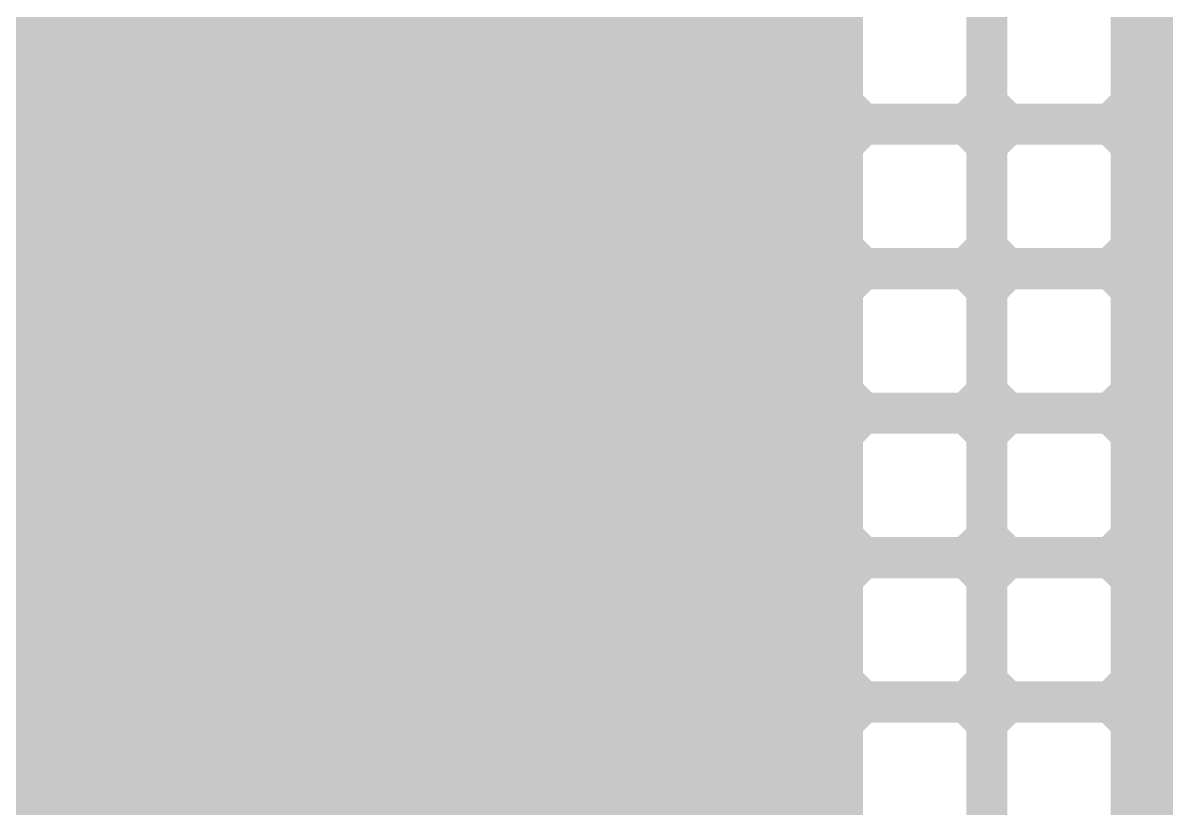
# Model space of a CAD drawing. Extents: x 1 to 104, y 1 to 74.
# Drawn here: x 83.37 to 103.6, y 19.71 to 33.53 of the extents above; entities that cross this region are included whole.
import ezdxf

# ---------------------------------------------------------------- set-up
doc = ezdxf.new("R2010")
doc.units = 0
doc.layers.add('16', color=174, linetype='CONTINUOUS')

msp = doc.modelspace()

# ---------------------------------------------------------------- linework, layer by layer
at = {"layer": '16', "const_width": 0.4064}
for points in [[(103.4008, 67.4526), (103.4008, 1.2192)], [(97.9488, 33.8634), (97.9488, 32.1766)], [(100.1712, 32.1766), (100.1712, 33.8634)], [(100.4888, 33.8634), (100.4888, 32.1766)], [(102.7112, 32.1766), (102.7112, 33.8634)], [(67.1512, 33.7312), (97.9488, 33.7312)], [(100.1712, 33.7312), (100.4888, 33.7312)], [(102.7112, 33.7312), (103.4008, 33.7312)], [(67.1512, 33.3248), (97.9488, 33.3248)], [(100.1712, 33.3248), (100.4888, 33.3248)], [(102.7112, 33.3248), (103.4008, 33.3248)], [(67.1512, 32.9184), (97.9488, 32.9184)], [(100.1712, 32.9184), (100.4888, 32.9184)], [(102.7112, 32.9184), (103.4008, 32.9184)], [(67.1512, 32.512), (97.9488, 32.512)], [(100.1712, 32.512), (100.4888, 32.512)], [(102.7112, 32.512), (103.4008, 32.512)], [(97.9488, 32.1766), (98.2166, 31.9088)], [(99.9034, 31.9088), (100.1712, 32.1766)], [(100.4888, 32.1766), (100.7566, 31.9088)], [(102.4434, 31.9088), (102.7112, 32.1766)], [(67.0802, 32.1056), (98.0198, 32.1056)], [(100.1002, 32.1056), (100.5598, 32.1056)], [(102.6402, 32.1056), (103.4008, 32.1056)], [(98.2166, 31.9088), (99.9034, 31.9088)], [(100.7566, 31.9088), (102.4434, 31.9088)], [(1.2192, 31.6992), (103.4008, 31.6992)], [(98.2166, 31.5912), (97.9488, 31.3234)], [(99.9034, 31.5912), (98.2166, 31.5912)], [(100.1712, 31.3234), (99.9034, 31.5912)], [(100.7566, 31.5912), (100.4888, 31.3234)], [(102.4434, 31.5912), (100.7566, 31.5912)], [(102.7112, 31.3234), (102.4434, 31.5912)], [(67.1512, 31.2928), (97.9488, 31.2928)], [(97.9488, 31.3234), (97.9488, 29.6366)], [(100.1712, 29.6366), (100.1712, 31.3234)], [(100.1712, 31.2928), (100.4888, 31.2928)], [(100.4888, 31.3234), (100.4888, 29.6366)], [(102.7112, 29.6366), (102.7112, 31.3234)], [(102.7112, 31.2928), (103.4008, 31.2928)], [(67.1512, 30.8864), (97.9488, 30.8864)], [(100.1712, 30.8864), (100.4888, 30.8864)], [(102.7112, 30.8864), (103.4008, 30.8864)], [(67.1512, 30.48), (97.9488, 30.48)], [(100.1712, 30.48), (100.4888, 30.48)], [(102.7112, 30.48), (103.4008, 30.48)], [(67.1512, 30.0736), (97.9488, 30.0736)], [(100.1712, 30.0736), (100.4888, 30.0736)], [(102.7112, 30.0736), (103.4008, 30.0736)], [(67.1512, 29.6672), (97.9488, 29.6672)], [(97.9488, 29.6366), (98.2166, 29.3688)], [(99.9034, 29.3688), (100.1712, 29.6366)], [(100.1712, 29.6672), (100.4888, 29.6672)], [(100.4888, 29.6366), (100.7566, 29.3688)], [(102.4434, 29.3688), (102.7112, 29.6366)], [(102.7112, 29.6672), (103.4008, 29.6672)], [(98.2166, 29.3688), (99.9034, 29.3688)], [(100.7566, 29.3688), (102.4434, 29.3688)], [(1.2192, 29.2608), (103.4008, 29.2608)], [(98.2166, 29.0512), (97.9488, 28.7834)], [(99.9034, 29.0512), (98.2166, 29.0512)], [(100.1712, 28.7834), (99.9034, 29.0512)], [(100.7566, 29.0512), (100.4888, 28.7834)], [(102.4434, 29.0512), (100.7566, 29.0512)], [(102.7112, 28.7834), (102.4434, 29.0512)], [(67.0716, 28.8544), (98.0198, 28.8544)], [(97.9488, 28.7834), (97.9488, 27.0966)], [(100.1002, 28.8544), (100.5598, 28.8544)], [(100.1712, 27.0966), (100.1712, 28.7834)], [(100.4888, 28.7834), (100.4888, 27.0966)], [(102.6402, 28.8544), (103.4008, 28.8544)], [(102.7112, 27.0966), (102.7112, 28.7834)], [(67.1512, 28.448), (97.9488, 28.448)], [(100.1712, 28.448), (100.4888, 28.448)], [(102.7112, 28.448), (103.4008, 28.448)], [(67.1512, 28.0416), (97.9488, 28.0416)], [(100.1712, 28.0416), (100.4888, 28.0416)], [(102.7112, 28.0416), (103.4008, 28.0416)], [(67.1512, 27.6352), (97.9488, 27.6352)], [(100.1712, 27.6352), (100.4888, 27.6352)], [(102.7112, 27.6352), (103.4008, 27.6352)], [(67.1512, 27.2288), (97.9488, 27.2288)], [(100.1712, 27.2288), (100.4888, 27.2288)], [(102.7112, 27.2288), (103.4008, 27.2288)], [(97.9488, 27.0966), (98.2166, 26.8288)], [(99.9034, 26.8288), (100.1712, 27.0966)], [(100.4888, 27.0966), (100.7566, 26.8288)], [(102.4434, 26.8288), (102.7112, 27.0966)], [(1.2192, 26.8224), (103.4008, 26.8224)], [(98.2166, 26.8288), (99.9034, 26.8288)], [(100.7566, 26.8288), (102.4434, 26.8288)], [(98.2166, 26.5112), (97.9488, 26.2434)], [(99.9034, 26.5112), (98.2166, 26.5112)], [(100.1712, 26.2434), (99.9034, 26.5112)], [(100.7566, 26.5112), (100.4888, 26.2434)], [(102.4434, 26.5112), (100.7566, 26.5112)], [(102.7112, 26.2434), (102.4434, 26.5112)], [(66.9786, 26.416), (98.1214, 26.416)], [(99.9986, 26.416), (100.6614, 26.416)], [(102.5386, 26.416), (103.4008, 26.416)], [(97.9488, 26.2434), (97.9488, 24.5566)], [(100.1712, 24.5566), (100.1712, 26.2434)], [(100.4888, 26.2434), (100.4888, 24.5566)], [(102.7112, 24.5566), (102.7112, 26.2434)], [(67.1512, 26.0096), (97.9488, 26.0096)], [(100.1712, 26.0096), (100.4888, 26.0096)], [(102.7112, 26.0096), (103.4008, 26.0096)], [(67.1512, 25.6032), (97.9488, 25.6032)], [(100.1712, 25.6032), (100.4888, 25.6032)], [(102.7112, 25.6032), (103.4008, 25.6032)], [(67.1512, 25.1968), (97.9488, 25.1968)], [(100.1712, 25.1968), (100.4888, 25.1968)], [(102.7112, 25.1968), (103.4008, 25.1968)], [(67.1512, 24.7904), (97.9488, 24.7904)], [(100.1712, 24.7904), (100.4888, 24.7904)], [(102.7112, 24.7904), (103.4008, 24.7904)], [(97.9488, 24.5566), (98.2166, 24.2888)], [(99.9034, 24.2888), (100.1712, 24.5566)], [(100.4888, 24.5566), (100.7566, 24.2888)], [(102.4434, 24.2888), (102.7112, 24.5566)], [(66.9786, 24.384), (98.1214, 24.384)], [(98.2166, 24.2888), (99.9034, 24.2888)], [(99.9986, 24.384), (100.6614, 24.384)], [(100.7566, 24.2888), (102.4434, 24.2888)], [(102.5386, 24.384), (103.4008, 24.384)], [(1.2192, 23.9776), (103.4008, 23.9776)], [(98.2166, 23.9712), (97.9488, 23.7034)], [(99.9034, 23.9712), (98.2166, 23.9712)], [(100.1712, 23.7034), (99.9034, 23.9712)], [(100.7566, 23.9712), (100.4888, 23.7034)], [(102.4434, 23.9712), (100.7566, 23.9712)], [(102.7112, 23.7034), (102.4434, 23.9712)], [(97.9488, 23.7034), (97.9488, 22.0166)], [(100.1712, 22.0166), (100.1712, 23.7034)], [(100.4888, 23.7034), (100.4888, 22.0166)], [(102.7112, 22.0166), (102.7112, 23.7034)], [(67.1512, 23.5712), (97.9488, 23.5712)], [(100.1712, 23.5712), (100.4888, 23.5712)], [(102.7112, 23.5712), (103.4008, 23.5712)], [(67.1512, 23.1648), (97.9488, 23.1648)], [(100.1712, 23.1648), (100.4888, 23.1648)], [(102.7112, 23.1648), (103.4008, 23.1648)], [(67.1512, 22.7584), (97.9488, 22.7584)], [(100.1712, 22.7584), (100.4888, 22.7584)], [(102.7112, 22.7584), (103.4008, 22.7584)], [(67.1512, 22.352), (97.9488, 22.352)], [(100.1712, 22.352), (100.4888, 22.352)], [(102.7112, 22.352), (103.4008, 22.352)], [(67.0802, 21.9456), (98.0198, 21.9456)], [(97.9488, 22.0166), (98.2166, 21.7488)], [(99.9034, 21.7488), (100.1712, 22.0166)], [(100.1002, 21.9456), (100.5598, 21.9456)], [(100.4888, 22.0166), (100.7566, 21.7488)], [(102.4434, 21.7488), (102.7112, 22.0166)], [(102.6402, 21.9456), (103.4008, 21.9456)], [(98.2166, 21.7488), (99.9034, 21.7488)], [(100.7566, 21.7488), (102.4434, 21.7488)], [(1.2192, 21.5392), (103.4008, 21.5392)], [(98.2166, 21.4312), (97.9488, 21.1634)], [(99.9034, 21.4312), (98.2166, 21.4312)], [(100.1712, 21.1634), (99.9034, 21.4312)], [(100.7566, 21.4312), (100.4888, 21.1634)], [(102.4434, 21.4312), (100.7566, 21.4312)], [(102.7112, 21.1634), (102.4434, 21.4312)], [(67.1512, 21.1328), (97.9488, 21.1328)], [(97.9488, 21.1634), (97.9488, 19.4766)], [(100.1712, 19.4766), (100.1712, 21.1634)], [(100.1712, 21.1328), (100.4888, 21.1328)], [(100.4888, 21.1634), (100.4888, 19.4766)], [(102.7112, 19.4766), (102.7112, 21.1634)], [(102.7112, 21.1328), (103.4008, 21.1328)], [(67.1512, 20.7264), (97.9488, 20.7264)], [(100.1712, 20.7264), (100.4888, 20.7264)], [(102.7112, 20.7264), (103.4008, 20.7264)], [(67.1512, 20.32), (97.9488, 20.32)], [(100.1712, 20.32), (100.4888, 20.32)], [(102.7112, 20.32), (103.4008, 20.32)], [(67.1512, 19.9136), (97.9488, 19.9136)], [(100.1712, 19.9136), (100.4888, 19.9136)], [(102.7112, 19.9136), (103.4008, 19.9136)], [(67.1512, 19.5072), (97.9488, 19.5072)], [(100.1712, 19.5072), (100.4888, 19.5072)], [(102.7112, 19.5072), (103.4008, 19.5072)]]:
    msp.add_lwpolyline(points, dxfattribs=at)
at = {"layer": '16', "const_width": 0.2032}
for points in [[(97.9488, 33.6296, 1), (97.9488, 33.8328)], [(100.1712, 33.8328, 1), (100.1712, 33.6296)], [(100.4888, 33.6296, 1), (100.4888, 33.8328)], [(102.7112, 33.8328, 1), (102.7112, 33.6296)], [(103.4008, 33.6296, 1), (103.4008, 33.8328)], [(97.9488, 33.2232, 1), (97.9488, 33.4264)], [(100.1712, 33.4264, 1), (100.1712, 33.2232)], [(100.4888, 33.2232, 1), (100.4888, 33.4264)], [(102.7112, 33.4264, 1), (102.7112, 33.2232)], [(103.4008, 33.2232, 1), (103.4008, 33.4264)], [(97.9488, 32.8168, 1), (97.9488, 33.02)], [(100.1712, 33.02, 1), (100.1712, 32.8168)], [(100.4888, 32.8168, 1), (100.4888, 33.02)], [(102.7112, 33.02, 1), (102.7112, 32.8168)], [(103.4008, 32.8168, 1), (103.4008, 33.02)], [(97.9488, 32.4104, 1), (97.9488, 32.6136)], [(100.1712, 32.6136, 1), (100.1712, 32.4104)], [(100.4888, 32.4104, 1), (100.4888, 32.6136)], [(102.7112, 32.6136, 1), (102.7112, 32.4104)], [(103.4008, 32.4104, 1), (103.4008, 32.6136)], [(98.0206, 32.2485, 1), (97.877, 32.1048)], [(100.243, 32.1048, 1), (100.0994, 32.2485)], [(100.5606, 32.2485, 1), (100.417, 32.1048)], [(102.783, 32.1048, 1), (102.6394, 32.2485)], [(97.8472, 32.1766, 1), (98.0504, 32.1766)], [(98.0198, 32.004, 1), (98.0198, 32.2072)], [(100.1002, 32.2072, 1), (100.1002, 32.004)], [(100.0696, 32.1766, 1), (100.2728, 32.1766)], [(100.3872, 32.1766, 1), (100.5904, 32.1766)], [(100.5598, 32.004, 1), (100.5598, 32.2072)], [(102.6402, 32.2072, 1), (102.6402, 32.004)], [(102.6096, 32.1766, 1), (102.8128, 32.1766)], [(103.4008, 32.004, 1), (103.4008, 32.2072)], [(98.2166, 32.0104, 1), (98.2166, 31.8072)], [(98.1448, 31.837, 1), (98.2885, 31.9806)], [(99.8315, 31.9806, 1), (99.9752, 31.837)], [(99.9034, 31.8072, 1), (99.9034, 32.0104)], [(100.7566, 32.0104, 1), (100.7566, 31.8072)], [(100.6848, 31.837, 1), (100.8285, 31.9806)], [(102.3715, 31.9806, 1), (102.5152, 31.837)], [(102.4434, 31.8072, 1), (102.4434, 32.0104)], [(98.2166, 31.6928, 1), (98.2166, 31.4896)], [(98.2885, 31.5194, 1), (98.1448, 31.663)], [(99.9752, 31.663, 1), (99.8315, 31.5194)], [(99.9034, 31.4896, 1), (99.9034, 31.6928)], [(100.7566, 31.6928, 1), (100.7566, 31.4896)], [(100.8285, 31.5194, 1), (100.6848, 31.663)], [(102.5152, 31.663, 1), (102.3715, 31.5194)], [(102.4434, 31.4896, 1), (102.4434, 31.6928)], [(103.4008, 31.5976, 1), (103.4008, 31.8008)], [(98.0504, 31.3234, 1), (97.8472, 31.3234)], [(97.877, 31.3952, 1), (98.0206, 31.2515)], [(97.9488, 31.1912, 1), (97.9488, 31.3944)], [(100.2728, 31.3234, 1), (100.0696, 31.3234)], [(100.1712, 31.3944, 1), (100.1712, 31.1912)], [(100.0994, 31.2515, 1), (100.243, 31.3952)], [(100.5904, 31.3234, 1), (100.3872, 31.3234)], [(100.417, 31.3952, 1), (100.5606, 31.2515)], [(100.4888, 31.1912, 1), (100.4888, 31.3944)], [(102.8128, 31.3234, 1), (102.6096, 31.3234)], [(102.7112, 31.3944, 1), (102.7112, 31.1912)], [(102.6394, 31.2515, 1), (102.783, 31.3952)], [(103.4008, 31.1912, 1), (103.4008, 31.3944)], [(97.9488, 30.7848, 1), (97.9488, 30.988)], [(100.1712, 30.988, 1), (100.1712, 30.7848)], [(100.4888, 30.7848, 1), (100.4888, 30.988)], [(102.7112, 30.988, 1), (102.7112, 30.7848)], [(103.4008, 30.7848, 1), (103.4008, 30.988)], [(97.9488, 30.3784, 1), (97.9488, 30.5816)], [(100.1712, 30.5816, 1), (100.1712, 30.3784)], [(100.4888, 30.3784, 1), (100.4888, 30.5816)], [(102.7112, 30.5816, 1), (102.7112, 30.3784)], [(103.4008, 30.3784, 1), (103.4008, 30.5816)], [(97.9488, 29.972, 1), (97.9488, 30.1752)], [(100.1712, 30.1752, 1), (100.1712, 29.972)], [(100.4888, 29.972, 1), (100.4888, 30.1752)], [(102.7112, 30.1752, 1), (102.7112, 29.972)], [(103.4008, 29.972, 1), (103.4008, 30.1752)], [(98.0206, 29.7085, 1), (97.877, 29.5648)], [(97.9488, 29.5656, 1), (97.9488, 29.7688)], [(100.1712, 29.7688, 1), (100.1712, 29.5656)], [(100.243, 29.5648, 1), (100.0994, 29.7085)], [(100.5606, 29.7085, 1), (100.417, 29.5648)], [(100.4888, 29.5656, 1), (100.4888, 29.7688)], [(102.7112, 29.7688, 1), (102.7112, 29.5656)], [(102.783, 29.5648, 1), (102.6394, 29.7085)], [(103.4008, 29.5656, 1), (103.4008, 29.7688)], [(97.8472, 29.6366, 1), (98.0504, 29.6366)], [(98.2166, 29.4704, 1), (98.2166, 29.2672)], [(98.1448, 29.297, 1), (98.2885, 29.4406)], [(99.8315, 29.4406, 1), (99.9752, 29.297)], [(99.9034, 29.2672, 1), (99.9034, 29.4704)], [(100.0696, 29.6366, 1), (100.2728, 29.6366)], [(100.3872, 29.6366, 1), (100.5904, 29.6366)], [(100.7566, 29.4704, 1), (100.7566, 29.2672)], [(100.6848, 29.297, 1), (100.8285, 29.4406)], [(102.3715, 29.4406, 1), (102.5152, 29.297)], [(102.4434, 29.2672, 1), (102.4434, 29.4704)], [(102.6096, 29.6366, 1), (102.8128, 29.6366)], [(103.4008, 29.1592, 1), (103.4008, 29.3624)], [(98.2166, 29.1528, 1), (98.2166, 28.9496)], [(98.2885, 28.9794, 1), (98.1448, 29.123)], [(99.9752, 29.123, 1), (99.8315, 28.9794)], [(99.9034, 28.9496, 1), (99.9034, 29.1528)], [(100.7566, 29.1528, 1), (100.7566, 28.9496)], [(100.8285, 28.9794, 1), (100.6848, 29.123)], [(102.5152, 29.123, 1), (102.3715, 28.9794)], [(102.4434, 28.9496, 1), (102.4434, 29.1528)], [(98.0504, 28.7834, 1), (97.8472, 28.7834)], [(97.877, 28.8552, 1), (98.0206, 28.7115)], [(98.0198, 28.7528, 1), (98.0198, 28.956)], [(100.1002, 28.956, 1), (100.1002, 28.7528)], [(100.2728, 28.7834, 1), (100.0696, 28.7834)], [(100.0994, 28.7115, 1), (100.243, 28.8552)], [(100.5904, 28.7834, 1), (100.3872, 28.7834)], [(100.417, 28.8552, 1), (100.5606, 28.7115)], [(100.5598, 28.7528, 1), (100.5598, 28.956)], [(102.6402, 28.956, 1), (102.6402, 28.7528)], [(102.8128, 28.7834, 1), (102.6096, 28.7834)], [(102.6394, 28.7115, 1), (102.783, 28.8552)], [(103.4008, 28.7528, 1), (103.4008, 28.956)], [(97.9488, 28.3464, 1), (97.9488, 28.5496)], [(100.1712, 28.5496, 1), (100.1712, 28.3464)], [(100.4888, 28.3464, 1), (100.4888, 28.5496)], [(102.7112, 28.5496, 1), (102.7112, 28.3464)], [(103.4008, 28.3464, 1), (103.4008, 28.5496)], [(97.9488, 27.94, 1), (97.9488, 28.1432)], [(100.1712, 28.1432, 1), (100.1712, 27.94)], [(100.4888, 27.94, 1), (100.4888, 28.1432)], [(102.7112, 28.1432, 1), (102.7112, 27.94)], [(103.4008, 27.94, 1), (103.4008, 28.1432)], [(97.9488, 27.5336, 1), (97.9488, 27.7368)], [(100.1712, 27.7368, 1), (100.1712, 27.5336)], [(100.4888, 27.5336, 1), (100.4888, 27.7368)], [(102.7112, 27.7368, 1), (102.7112, 27.5336)], [(103.4008, 27.5336, 1), (103.4008, 27.7368)], [(97.9488, 27.1272, 1), (97.9488, 27.3304)], [(100.1712, 27.3304, 1), (100.1712, 27.1272)], [(100.4888, 27.1272, 1), (100.4888, 27.3304)], [(102.7112, 27.3304, 1), (102.7112, 27.1272)], [(103.4008, 27.1272, 1), (103.4008, 27.3304)], [(98.0206, 27.1685, 1), (97.877, 27.0248)], [(97.8472, 27.0966, 1), (98.0504, 27.0966)], [(100.0696, 27.0966, 1), (100.2728, 27.0966)], [(100.243, 27.0248, 1), (100.0994, 27.1685)], [(100.5606, 27.1685, 1), (100.417, 27.0248)], [(100.3872, 27.0966, 1), (100.5904, 27.0966)], [(102.6096, 27.0966, 1), (102.8128, 27.0966)], [(102.783, 27.0248, 1), (102.6394, 27.1685)], [(98.2166, 26.9304, 1), (98.2166, 26.7272)], [(98.1448, 26.757, 1), (98.2885, 26.9006)], [(99.8315, 26.9006, 1), (99.9752, 26.757)], [(99.9034, 26.7272, 1), (99.9034, 26.9304)], [(100.7566, 26.9304, 1), (100.7566, 26.7272)], [(100.6848, 26.757, 1), (100.8285, 26.9006)], [(102.3715, 26.9006, 1), (102.5152, 26.757)], [(102.4434, 26.7272, 1), (102.4434, 26.9304)], [(103.4008, 26.7208, 1), (103.4008, 26.924)], [(98.2166, 26.6128, 1), (98.2166, 26.4096)], [(98.2885, 26.4394, 1), (98.1448, 26.583)], [(99.9752, 26.583, 1), (99.8315, 26.4394)], [(99.9034, 26.4096, 1), (99.9034, 26.6128)], [(100.7566, 26.6128, 1), (100.7566, 26.4096)], [(100.8285, 26.4394, 1), (100.6848, 26.583)], [(102.5152, 26.583, 1), (102.3715, 26.4394)], [(102.4434, 26.4096, 1), (102.4434, 26.6128)], [(98.1214, 26.3144, 1), (98.1214, 26.5176)], [(99.9986, 26.5176, 1), (99.9986, 26.3144)], [(100.6614, 26.3144, 1), (100.6614, 26.5176)], [(102.5386, 26.5176, 1), (102.5386, 26.3144)], [(103.4008, 26.3144, 1), (103.4008, 26.5176)], [(98.0504, 26.2434, 1), (97.8472, 26.2434)], [(97.877, 26.3152, 1), (98.0206, 26.1715)], [(100.2728, 26.2434, 1), (100.0696, 26.2434)], [(100.0994, 26.1715, 1), (100.243, 26.3152)], [(100.5904, 26.2434, 1), (100.3872, 26.2434)], [(100.417, 26.3152, 1), (100.5606, 26.1715)], [(102.8128, 26.2434, 1), (102.6096, 26.2434)], [(102.6394, 26.1715, 1), (102.783, 26.3152)], [(97.9488, 25.908, 1), (97.9488, 26.1112)], [(100.1712, 26.1112, 1), (100.1712, 25.908)], [(100.4888, 25.908, 1), (100.4888, 26.1112)], [(102.7112, 26.1112, 1), (102.7112, 25.908)], [(103.4008, 25.908, 1), (103.4008, 26.1112)], [(97.9488, 25.5016, 1), (97.9488, 25.7048)], [(100.1712, 25.7048, 1), (100.1712, 25.5016)], [(100.4888, 25.5016, 1), (100.4888, 25.7048)], [(102.7112, 25.7048, 1), (102.7112, 25.5016)], [(103.4008, 25.5016, 1), (103.4008, 25.7048)], [(97.9488, 25.0952, 1), (97.9488, 25.2984)], [(100.1712, 25.2984, 1), (100.1712, 25.0952)], [(100.4888, 25.0952, 1), (100.4888, 25.2984)], [(102.7112, 25.2984, 1), (102.7112, 25.0952)], [(103.4008, 25.0952, 1), (103.4008, 25.2984)], [(97.9488, 24.6888, 1), (97.9488, 24.892)], [(100.1712, 24.892, 1), (100.1712, 24.6888)], [(100.4888, 24.6888, 1), (100.4888, 24.892)], [(102.7112, 24.892, 1), (102.7112, 24.6888)], [(103.4008, 24.6888, 1), (103.4008, 24.892)], [(98.0206, 24.6285, 1), (97.877, 24.4848)], [(100.243, 24.4848, 1), (100.0994, 24.6285)], [(100.5606, 24.6285, 1), (100.417, 24.4848)], [(102.783, 24.4848, 1), (102.6394, 24.6285)], [(97.8472, 24.5566, 1), (98.0504, 24.5566)], [(98.2166, 24.3904, 1), (98.2166, 24.1872)], [(98.1214, 24.2824, 1), (98.1214, 24.4856)], [(99.9986, 24.4856, 1), (99.9986, 24.2824)], [(99.9034, 24.1872, 1), (99.9034, 24.3904)], [(100.0696, 24.5566, 1), (100.2728, 24.5566)], [(100.3872, 24.5566, 1), (100.5904, 24.5566)], [(100.7566, 24.3904, 1), (100.7566, 24.1872)], [(100.6614, 24.2824, 1), (100.6614, 24.4856)], [(102.5386, 24.4856, 1), (102.5386, 24.2824)], [(102.4434, 24.1872, 1), (102.4434, 24.3904)], [(102.6096, 24.5566, 1), (102.8128, 24.5566)], [(103.4008, 24.2824, 1), (103.4008, 24.4856)], [(98.1448, 24.217, 1), (98.2885, 24.3606)], [(99.8315, 24.3606, 1), (99.9752, 24.217)], [(100.6848, 24.217, 1), (100.8285, 24.3606)], [(102.3715, 24.3606, 1), (102.5152, 24.217)], [(98.2166, 24.0728, 1), (98.2166, 23.8696)], [(98.2885, 23.8994, 1), (98.1448, 24.043)], [(99.9752, 24.043, 1), (99.8315, 23.8994)], [(99.9034, 23.8696, 1), (99.9034, 24.0728)], [(100.7566, 24.0728, 1), (100.7566, 23.8696)], [(100.8285, 23.8994, 1), (100.6848, 24.043)], [(102.5152, 24.043, 1), (102.3715, 23.8994)], [(102.4434, 23.8696, 1), (102.4434, 24.0728)], [(103.4008, 23.876, 1), (103.4008, 24.0792)], [(98.0504, 23.7034, 1), (97.8472, 23.7034)], [(97.877, 23.7752, 1), (98.0206, 23.6315)], [(100.2728, 23.7034, 1), (100.0696, 23.7034)], [(100.0994, 23.6315, 1), (100.243, 23.7752)], [(100.5904, 23.7034, 1), (100.3872, 23.7034)], [(100.417, 23.7752, 1), (100.5606, 23.6315)], [(102.8128, 23.7034, 1), (102.6096, 23.7034)], [(102.6394, 23.6315, 1), (102.783, 23.7752)], [(97.9488, 23.4696, 1), (97.9488, 23.6728)], [(100.1712, 23.6728, 1), (100.1712, 23.4696)], [(100.4888, 23.4696, 1), (100.4888, 23.6728)], [(102.7112, 23.6728, 1), (102.7112, 23.4696)], [(103.4008, 23.4696, 1), (103.4008, 23.6728)], [(97.9488, 23.0632, 1), (97.9488, 23.2664)], [(100.1712, 23.2664, 1), (100.1712, 23.0632)], [(100.4888, 23.0632, 1), (100.4888, 23.2664)], [(102.7112, 23.2664, 1), (102.7112, 23.0632)], [(103.4008, 23.0632, 1), (103.4008, 23.2664)], [(97.9488, 22.6568, 1), (97.9488, 22.86)], [(100.1712, 22.86, 1), (100.1712, 22.6568)], [(100.4888, 22.6568, 1), (100.4888, 22.86)], [(102.7112, 22.86, 1), (102.7112, 22.6568)], [(103.4008, 22.6568, 1), (103.4008, 22.86)], [(97.9488, 22.2504, 1), (97.9488, 22.4536)], [(100.1712, 22.4536, 1), (100.1712, 22.2504)], [(100.4888, 22.2504, 1), (100.4888, 22.4536)], [(102.7112, 22.4536, 1), (102.7112, 22.2504)], [(103.4008, 22.2504, 1), (103.4008, 22.4536)], [(98.0206, 22.0885, 1), (97.877, 21.9448)], [(97.8472, 22.0166, 1), (98.0504, 22.0166)], [(98.0198, 21.844, 1), (98.0198, 22.0472)], [(100.1002, 22.0472, 1), (100.1002, 21.844)], [(100.0696, 22.0166, 1), (100.2728, 22.0166)], [(100.243, 21.9448, 1), (100.0994, 22.0885)], [(100.5606, 22.0885, 1), (100.417, 21.9448)], [(100.3872, 22.0166, 1), (100.5904, 22.0166)], [(100.5598, 21.844, 1), (100.5598, 22.0472)], [(102.6402, 22.0472, 1), (102.6402, 21.844)], [(102.6096, 22.0166, 1), (102.8128, 22.0166)], [(102.783, 21.9448, 1), (102.6394, 22.0885)], [(103.4008, 21.844, 1), (103.4008, 22.0472)], [(98.2166, 21.8504, 1), (98.2166, 21.6472)], [(98.1448, 21.677, 1), (98.2885, 21.8206)], [(99.8315, 21.8206, 1), (99.9752, 21.677)], [(99.9034, 21.6472, 1), (99.9034, 21.8504)], [(100.7566, 21.8504, 1), (100.7566, 21.6472)], [(100.6848, 21.677, 1), (100.8285, 21.8206)], [(102.3715, 21.8206, 1), (102.5152, 21.677)], [(102.4434, 21.6472, 1), (102.4434, 21.8504)], [(103.4008, 21.4376, 1), (103.4008, 21.6408)], [(98.2166, 21.5328, 1), (98.2166, 21.3296)], [(98.2885, 21.3594, 1), (98.1448, 21.503)], [(99.9752, 21.503, 1), (99.8315, 21.3594)], [(99.9034, 21.3296, 1), (99.9034, 21.5328)], [(100.7566, 21.5328, 1), (100.7566, 21.3296)], [(100.8285, 21.3594, 1), (100.6848, 21.503)], [(102.5152, 21.503, 1), (102.3715, 21.3594)], [(102.4434, 21.3296, 1), (102.4434, 21.5328)], [(98.0504, 21.1634, 1), (97.8472, 21.1634)], [(97.877, 21.2352, 1), (98.0206, 21.0915)], [(97.9488, 21.0312, 1), (97.9488, 21.2344)], [(100.2728, 21.1634, 1), (100.0696, 21.1634)], [(100.1712, 21.2344, 1), (100.1712, 21.0312)], [(100.0994, 21.0915, 1), (100.243, 21.2352)], [(100.5904, 21.1634, 1), (100.3872, 21.1634)], [(100.417, 21.2352, 1), (100.5606, 21.0915)], [(100.4888, 21.0312, 1), (100.4888, 21.2344)], [(102.8128, 21.1634, 1), (102.6096, 21.1634)], [(102.7112, 21.2344, 1), (102.7112, 21.0312)], [(102.6394, 21.0915, 1), (102.783, 21.2352)], [(103.4008, 21.0312, 1), (103.4008, 21.2344)], [(97.9488, 20.6248, 1), (97.9488, 20.828)], [(100.1712, 20.828, 1), (100.1712, 20.6248)], [(100.4888, 20.6248, 1), (100.4888, 20.828)], [(102.7112, 20.828, 1), (102.7112, 20.6248)], [(103.4008, 20.6248, 1), (103.4008, 20.828)], [(97.9488, 20.2184, 1), (97.9488, 20.4216)], [(100.1712, 20.4216, 1), (100.1712, 20.2184)], [(100.4888, 20.2184, 1), (100.4888, 20.4216)], [(102.7112, 20.4216, 1), (102.7112, 20.2184)], [(103.4008, 20.2184, 1), (103.4008, 20.4216)], [(97.9488, 19.812, 1), (97.9488, 20.0152)], [(100.1712, 20.0152, 1), (100.1712, 19.812)], [(100.4888, 19.812, 1), (100.4888, 20.0152)], [(102.7112, 20.0152, 1), (102.7112, 19.812)], [(103.4008, 19.812, 1), (103.4008, 20.0152)]]:
    msp.add_lwpolyline(points, format="xyb", dxfattribs=at)

doc.saveas('drawing.dxf')
